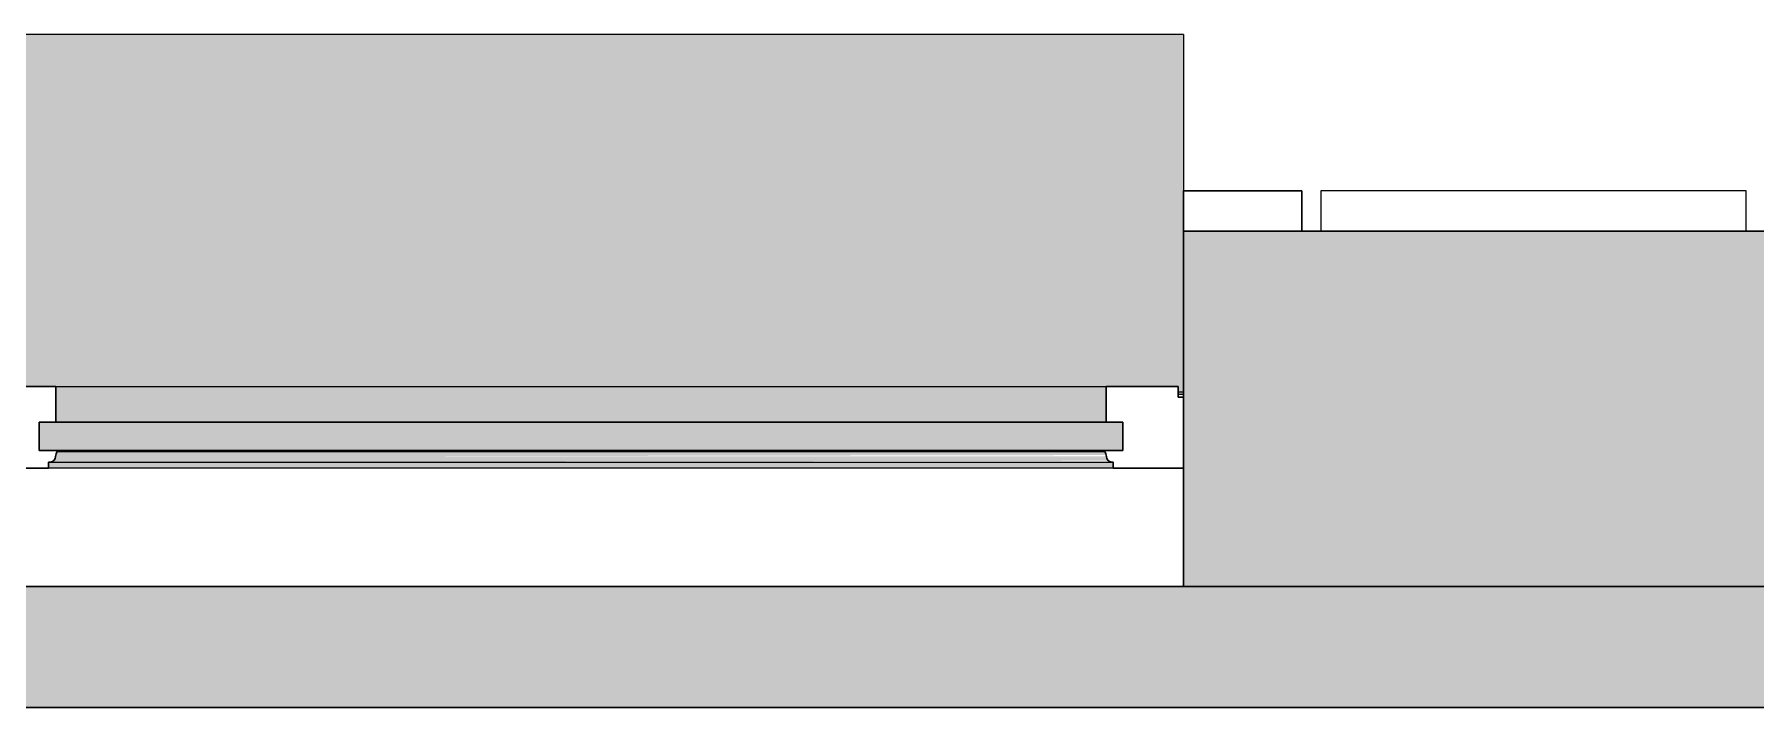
# Model space of a CAD drawing. Header units: millimetres. Extents: x 155927 to 317870, y -36033 to 97293.
# Drawn here: x 201348 to 202801, y 34246 to 34813 of the extents above; entities that cross this region are included whole.
import ezdxf

# ---------------------------------------------------------------- set-up
doc = ezdxf.new("R2010")
doc.units = ezdxf.units.MM
doc.header["$MEASUREMENT"] = 0
for name, color, linetype, lineweight in [('A-GLAZ', 7, 'CONTINUOUS', 9), ('A-GLAZ-CURT', 7, 'CONTINUOUS', 9), ('A-WALL', 7, 'CONTINUOUS', 9), ('A-WALL-PATT', 7, 'CONTINUOUS', 9), ('I-WALL', 7, 'CONTINUOUS', 9)]:
    doc.layers.add(name, color=color, linetype=linetype, lineweight=lineweight)

msp = doc.modelspace()

# ---------------------------------------------------------------- hatches: boundary and pattern name
at = {"layer": 'A-GLAZ'}
for points in [[(200288, 34511.8), (200288, 34516.5), (201296.5, 34516.5), (201296.5, 34511.8), (201305.2, 34511.8), (201305.2, 34516.5), (202313.5, 34516.5), (202313.5, 34511.8), (202317.8, 34511.8), (202317.8, 34813.4), (200283.7, 34813.4), (200283.7, 34511.8)], [(201366, 34486.5), (202252.6, 34486.5), (202252.6, 34516.5), (201366, 34516.5)], [(201352.1, 34462.6), (202266.6, 34462.6), (202266.6, 34486.5), (201352.1, 34486.5)], [(201365.8, 34457.5), (201582.9, 34457.5), (202252.6, 34458.6), (202251.4, 34461.5), (201367.3, 34461.5), (201366, 34458.6)], [(201360, 34447.6), (202258.6, 34447.6), (202258.6, 34452.6), (201360, 34452.1)], [(201361.6, 34452.6), (202254.6, 34453.8), (202252.4, 34457.5), (201365.8, 34457.5), (201364, 34453.8), (201362.9, 34453.1)]]:
    msp.add_hatch(color=256, dxfattribs=at).paths.add_polyline_path(points, flags=0)
h = msp.add_hatch(color=256, dxfattribs=at)
h.paths.add_polyline_path([(200283.7, 34509.7), (200288, 34509.7), (200288, 34511.8), (200283.7, 34511.8)], flags=0)
h.paths.add_polyline_path([(201296.5, 34509.7), (201305.2, 34509.7), (201305.2, 34511.8), (201296.5, 34511.8)], flags=0)
h.paths.add_polyline_path([(202313.5, 34509.7), (202317.8, 34509.7), (202317.8, 34511.8), (202313.5, 34511.8)], flags=0)
h = msp.add_hatch(color=256, dxfattribs=at)
h.paths.add_polyline_path([(200342.9, 34452.6), (200345.8, 34453.1), (200344.1, 34453.1)], flags=0)
h.paths.add_polyline_path([(202257.1, 34452.6), (202255.8, 34453.7), (202255.8, 34453.1)], flags=0)
at = {"layer": 'A-WALL-PATT'}
h = msp.add_hatch(color=256, dxfattribs=at)
h.paths.add_polyline_path([(156460.8, 34347.6), (157908.8, 34347.6), (157908.8, 34647.6), (156460.8, 34647.6)], flags=0)
h.paths.add_polyline_path([(166692.8, 34347.6), (185283.8, 34347.6), (185283.8, 34647.6), (166692.8, 34647.6)], flags=0)
h.paths.add_polyline_path([(187318, 34347.6), (190658.8, 34347.6), (190658.8, 34647.6), (187318, 34647.6)], flags=0)
h.paths.add_polyline_path([(196942.8, 34347.6), (200283.7, 34347.6), (200283.7, 34647.6), (196942.8, 34647.6)], flags=0)
h.paths.add_polyline_path([(202317.8, 34347.6), (220908.8, 34347.6), (220908.8, 34647.6), (202317.8, 34647.6)], flags=0)
h.paths.add_polyline_path([(229692.8, 34347.6), (231140.8, 34347.6), (231140.8, 34647.6), (229692.8, 34647.6)], flags=0)
h = msp.add_hatch(color=256, dxfattribs=at)
h.paths.add_polyline_path([(210693.8, 34245.6), (210693.8, 34347.6), (196942.8, 34347.6), (196942.8, 34245.6), (208198.8, 34245.6)], flags=0)
h.paths.add_polyline_path([(190658.8, 34245.6), (190658.8, 34347.6), (176931.2, 34347.6), (176931.2, 34245.6), (188952.5, 34245.6)], flags=0)

# ---------------------------------------------------------------- linework, layer by layer
at = {"layer": 'A-GLAZ'}
for p, q in [((202317.8, 34813.4), (200283.7, 34813.4)), ((202317.8, 34813.4), (202317.8, 34681.6)), ((201366, 34516.5), (202252.6, 34516.5)), ((202317.8, 34511.8), (202313.5, 34511.8)), ((202317.8, 34509.7), (202313.5, 34509.7)), ((201367.3, 34461.5), (202251.4, 34461.5)), ((201360, 34452.6), (201361.6, 34452.6)), ((202258.6, 34447.6), (201360, 34447.6)), ((201361.6, 34452.6), (202257.1, 34452.6)), ((202257.1, 34452.6), (202258.6, 34452.6))]:
    msp.add_line(p, q, dxfattribs=at)
at = {"layer": 'A-GLAZ', "lineweight": 30}
for p, q in [((202317.8, 34647.6), (202317.8, 34681.6)), ((202317.8, 34681.6), (202417.8, 34681.6)), ((202417.8, 34681.6), (202417.8, 34647.6)), ((201305.2, 34516.5), (201366, 34516.5)), ((201366, 34516.5), (201366, 34486.5)), ((202252.6, 34516.5), (202313.5, 34516.5)), ((202252.6, 34486.5), (202252.6, 34516.5)), ((202313.5, 34516.5), (202313.5, 34507.5)), ((202313.5, 34507.5), (202317.8, 34507.5)), ((201352.1, 34486.5), (202266.6, 34486.5)), ((201352.1, 34462.6), (201352.1, 34486.5)), ((201352.1, 34486.5), (201352.1, 34462.6)), ((201366, 34486.5), (201352.1, 34486.5)), ((202266.6, 34486.5), (202252.6, 34486.5)), ((202266.6, 34486.5), (202266.6, 34462.6)), ((202266.6, 34462.6), (202266.6, 34486.5)), ((202266.6, 34462.6), (201352.1, 34462.6)), ((201352.1, 34462.6), (201367.3, 34462.6)), ((201367.3, 34462.6), (201367.3, 34461.5)), ((202251.4, 34462.6), (202266.6, 34462.6)), ((202251.4, 34461.5), (202251.4, 34462.6)), ((201360, 34447.6), (201300.8, 34447.6)), ((201361.6, 34452.6), (201360, 34452.6)), ((201360, 34452.6), (201360, 34447.6)), ((202258.6, 34452.6), (202257.1, 34452.6)), ((202258.6, 34447.6), (202258.6, 34452.6)), ((202317.8, 34447.6), (202258.6, 34447.6))]:
    msp.add_line(p, q, dxfattribs=at)
for centre, radius, start, end in [((201373.2, 34457.1), 7.4, 143.4261, 176.5739), ((202245.5, 34457.1), 7.4, 3.4261, 36.5739), ((201360.5, 34457.8), 5.36, 281.9524, 356.5739), ((202258.2, 34457.8), 5.36, 183.4261, 258.0476)]:
    msp.add_arc(centre, radius, start, end, dxfattribs=at)
at = {"layer": 'A-GLAZ'}
for points in [[(201367.3, 34461.5), (201367, 34461.1), (201366.7, 34460.7), (201366.5, 34460.3)], [(202252.1, 34460.3), (202251.9, 34460.7), (202251.7, 34461.1), (202251.4, 34461.5)]]:
    msp.add_open_spline(points, degree=3, dxfattribs=at)
for points, knots in [([(201364, 34453.8), (201364, 34453.8), (201363.8, 34453.7), (201363.5, 34453.4), (201363.1, 34453.1), (201362.4, 34452.8), (201361.9, 34452.7), (201361.6, 34452.6)], [0.6, 0.6, 0.6, 0.6, 0.625, 0.7, 0.775, 0.85, 1, 1, 1, 1]), ([(201365.8, 34457.5), (201365.8, 34457.1), (201365.7, 34456.4), (201365.4, 34455.6), (201365.1, 34455.2), (201365, 34455), (201365, 34454.9)], [0, 0, 0, 0, 0.2, 0.3, 0.35, 0.4, 0.4, 0.4, 0.4]), ([(202253.7, 34454.9), (202253.6, 34455.1), (202253.4, 34455.5), (202253, 34456.4), (202252.9, 34457.1), (202252.8, 34457.5)], [-0.4, -0.4, -0.4, -0.4, -0.3, -0.2, 0, 0, 0, 0]), ([(202257.1, 34452.6), (202256.6, 34452.7), (202256, 34452.9), (202255.2, 34453.4), (202254.8, 34453.7), (202254.6, 34453.8)], [-1, -1, -1, -1, -0.8, -0.7, -0.6, -0.6, -0.6, -0.6])]:
    msp.add_open_spline(points, degree=3, knots=knots, dxfattribs=at)
at = {"layer": 'A-GLAZ-CURT', "lineweight": 20}
for p, q in [((202792.8, 34681.6), (202433.8, 34681.6)), ((202433.8, 34681.6), (202433.8, 34647.6)), ((202792.8, 34647.6), (202792.8, 34681.6)), ((202433.8, 34647.6), (202792.8, 34647.6))]:
    msp.add_line(p, q, dxfattribs=at)
at = {"layer": 'A-WALL', "lineweight": 30}
for p, q in [((220908.8, 34647.6), (202317.8, 34647.6)), ((202317.8, 34647.6), (202317.8, 34347.6)), ((202317.8, 34347.6), (218467.2, 34347.6))]:
    msp.add_line(p, q, dxfattribs=at)
at = {"layer": 'I-WALL', "lineweight": 30}
for p, q in [((210693.8, 34347.6), (196942.8, 34347.6)), ((196942.8, 34245.6), (210693.8, 34245.6))]:
    msp.add_line(p, q, dxfattribs=at)

doc.saveas('drawing.dxf')
